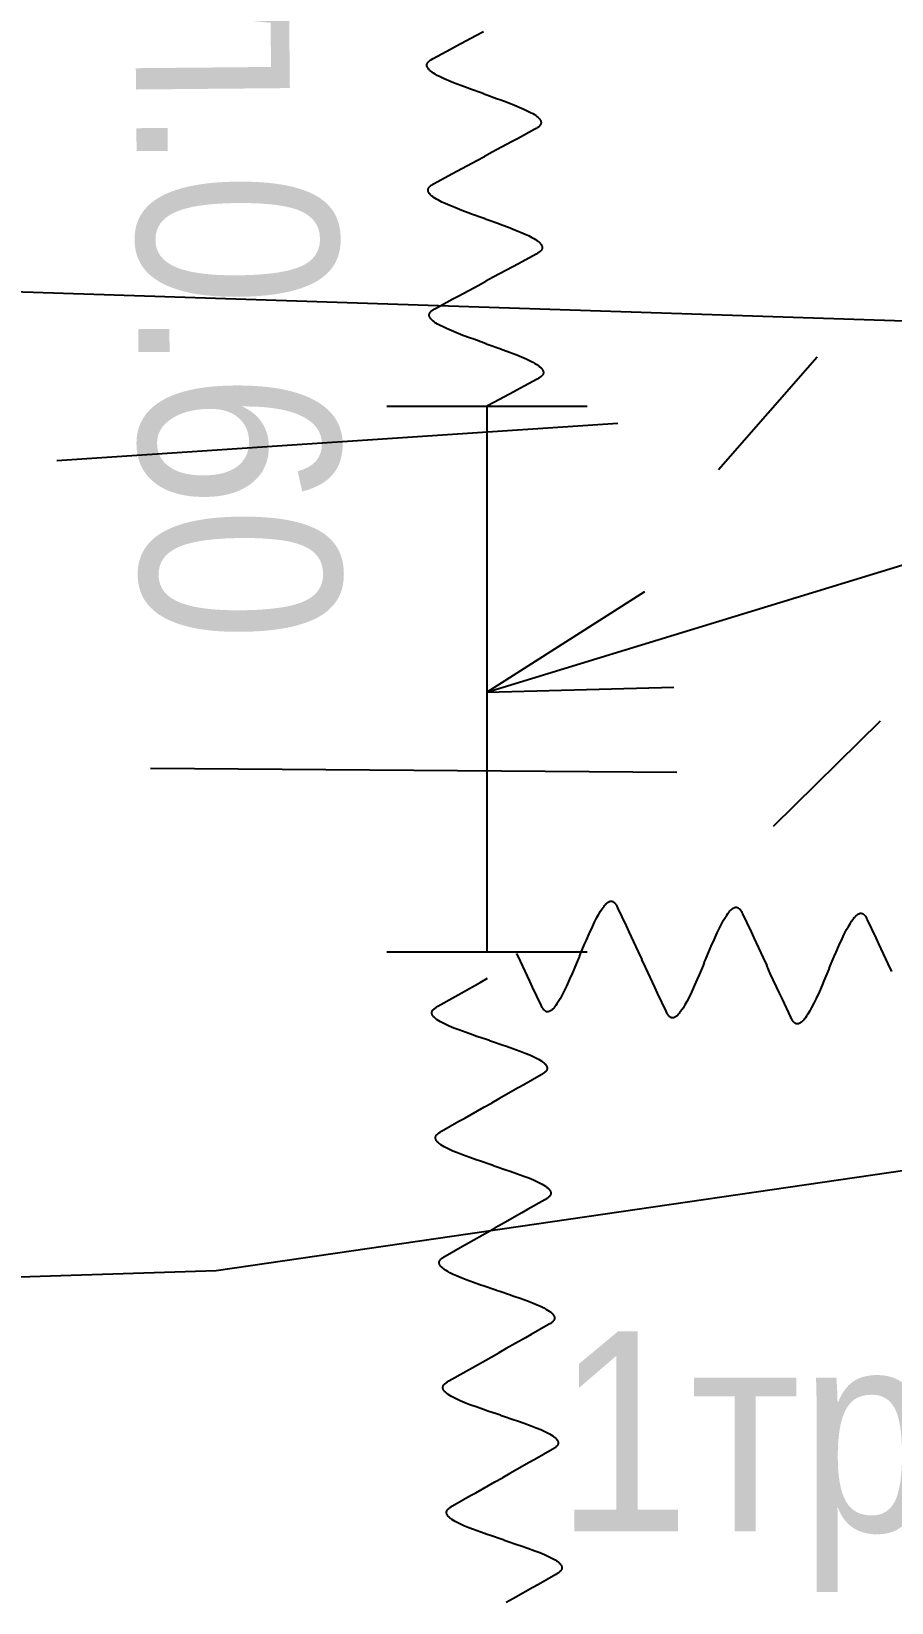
# Model space of a CAD drawing. Header units: metres. Extents: x -3947 to -3704, y 4976 to 6609.
# Drawn here: x -3864.95 to -3860.65, y 5715.49 to 5723.34 of the extents above; entities that cross this region are included whole.
import ezdxf
from ezdxf.enums import TextEntityAlignment as Align

# ---------------------------------------------------------------- set-up
doc = ezdxf.new("R2010")
doc.units = ezdxf.units.M
doc.header["$MEASUREMENT"] = 0
for name, color, linetype, lineweight in [('Кабель защиты', 7, 'Continuous', 25), ('Кабель связи', 7, 'Continuous', 25), ('Кабель электрический', 7, 'Continuous', 25)]:
    doc.layers.add(name, color=color, linetype=linetype, lineweight=lineweight)
doc.styles.add('Style-RUSSIAN_1251', font='RUSSIAN_1251.shx')

msp = doc.modelspace()

# ---------------------------------------------------------------- linework, layer by layer
at = {"layer": 'Кабель защиты', "linetype": 'Continuous'}
for p, q in [((-3863.172, 5721.467), (-3862.172, 5721.467)), ((-3862.672, 5720.0391), (-3861.8844, 5720.5413)), ((-3862.672, 5720.0391), (-3861.7382, 5720.0632)), ((-3863.172, 5718.741), (-3862.172, 5718.741))]:
    msp.add_line(p, q, dxfattribs=at)
at = {"layer": 'Кабель защиты', "linetype": 'Continuous', "flags": 128}
for points in [[(-3862.6867, 5723.0266), (-3862.701, 5723.0317), (-3862.7492, 5723.0489), (-3862.7707, 5723.0567), (-3862.803, 5723.0686), (-3862.8386, 5723.0825), (-3862.8627, 5723.0923), (-3862.886, 5723.1025), (-3862.9028, 5723.1104), (-3862.9196, 5723.1192), (-3862.9297, 5723.125), (-3862.9381, 5723.1302), (-3862.9453, 5723.1351), (-3862.9483, 5723.1373), (-3862.9513, 5723.1396), (-3862.9563, 5723.1438), (-3862.9594, 5723.1468), (-3862.9616, 5723.1491), (-3862.9638, 5723.1517), (-3862.9659, 5723.1543), (-3862.968, 5723.1576), (-3862.9692, 5723.1598), (-3862.9699, 5723.1612), (-3862.9704, 5723.1628), (-3862.9709, 5723.1644), (-3862.9713, 5723.1657), (-3862.9716, 5723.1678), (-3862.9718, 5723.1696), (-3862.9717, 5723.1716), (-3862.9717, 5723.1723), (-3862.9715, 5723.1735), (-3862.9712, 5723.1746), (-3862.971, 5723.1757), (-3862.9706, 5723.1769), (-3862.97, 5723.1783), (-3862.9693, 5723.1798), (-3862.9682, 5723.1817), (-3862.9674, 5723.183), (-3862.9667, 5723.1839), (-3862.9657, 5723.1851), (-3862.9646, 5723.1864), (-3862.9635, 5723.1875), (-3862.9625, 5723.1885), (-3862.96, 5723.1907), (-3862.9582, 5723.1921), (-3862.9553, 5723.1942), (-3862.9514, 5723.1967), (-3862.9478, 5723.1989), (-3862.9406, 5723.2028), (-3862.8533, 5723.2507), (-3862.8241, 5723.2661), (-3862.7274, 5723.3182), (-3862.6896, 5723.3385)], [(-3862.6867, 5723.0266), (-3862.6723, 5723.0215), (-3862.6241, 5723.0043), (-3862.6026, 5722.9965), (-3862.5703, 5722.9845), (-3862.5347, 5722.9707), (-3862.5106, 5722.9608), (-3862.4874, 5722.9507), (-3862.4706, 5722.9427), (-3862.4538, 5722.9339), (-3862.4436, 5722.9282), (-3862.4352, 5722.923), (-3862.428, 5722.9181), (-3862.425, 5722.9159), (-3862.4221, 5722.9136), (-3862.417, 5722.9093), (-3862.414, 5722.9064), (-3862.4117, 5722.9041), (-3862.4095, 5722.9015), (-3862.4075, 5722.8989), (-3862.4053, 5722.8956), (-3862.4042, 5722.8934), (-3862.4035, 5722.8919), (-3862.4029, 5722.8904), (-3862.4024, 5722.8888), (-3862.4021, 5722.8875), (-3862.4017, 5722.8854), (-3862.4016, 5722.8836), (-3862.4016, 5722.8816), (-3862.4017, 5722.8808), (-3862.4018, 5722.8796), (-3862.4021, 5722.8786), (-3862.4024, 5722.8774), (-3862.4028, 5722.8763), (-3862.4033, 5722.8748), (-3862.4041, 5722.8733), (-3862.4051, 5722.8714), (-3862.406, 5722.8702), (-3862.4067, 5722.8693), (-3862.4076, 5722.8681), (-3862.4088, 5722.8667), (-3862.4099, 5722.8656), (-3862.4109, 5722.8646), (-3862.4134, 5722.8624), (-3862.4151, 5722.861), (-3862.418, 5722.8589), (-3862.4219, 5722.8564), (-3862.4256, 5722.8543), (-3862.4327, 5722.8503), (-3862.5201, 5722.8025), (-3862.5492, 5722.787), (-3862.6459, 5722.7349), (-3862.6838, 5722.7146)], [(-3862.6808, 5722.4026), (-3862.6952, 5722.4077), (-3862.7434, 5722.4249), (-3862.7649, 5722.4327), (-3862.7972, 5722.4447), (-3862.8328, 5722.4585), (-3862.8569, 5722.4684), (-3862.8802, 5722.4785), (-3862.8969, 5722.4865), (-3862.9138, 5722.4953), (-3862.9239, 5722.501), (-3862.9323, 5722.5062), (-3862.9395, 5722.5111), (-3862.9425, 5722.5133), (-3862.9455, 5722.5156), (-3862.9505, 5722.5199), (-3862.9535, 5722.5228), (-3862.9558, 5722.5251), (-3862.958, 5722.5277), (-3862.9601, 5722.5303), (-3862.9622, 5722.5336), (-3862.9633, 5722.5358), (-3862.964, 5722.5373), (-3862.9646, 5722.5388), (-3862.9651, 5722.5404), (-3862.9655, 5722.5417), (-3862.9658, 5722.5438), (-3862.9659, 5722.5456), (-3862.9659, 5722.5476), (-3862.9658, 5722.5484), (-3862.9657, 5722.5495), (-3862.9654, 5722.5506), (-3862.9651, 5722.5517), (-3862.9647, 5722.5529), (-3862.9642, 5722.5543), (-3862.9635, 5722.5559), (-3862.9624, 5722.5577), (-3862.9615, 5722.559), (-3862.9608, 5722.5599), (-3862.9599, 5722.5611), (-3862.9587, 5722.5624), (-3862.9577, 5722.5636), (-3862.9566, 5722.5645), (-3862.9542, 5722.5667), (-3862.9524, 5722.5681), (-3862.9495, 5722.5702), (-3862.9456, 5722.5728), (-3862.9419, 5722.5749), (-3862.9348, 5722.5789), (-3862.8474, 5722.6267), (-3862.8183, 5722.6422), (-3862.7216, 5722.6943), (-3862.6838, 5722.7146)], [(-3862.6808, 5722.4026), (-3862.6665, 5722.3975), (-3862.6183, 5722.3803), (-3862.5968, 5722.3725), (-3862.5645, 5722.3605), (-3862.5289, 5722.3467), (-3862.5048, 5722.3368), (-3862.4815, 5722.3267), (-3862.4648, 5722.3187), (-3862.4479, 5722.3099), (-3862.4378, 5722.3042), (-3862.4294, 5722.299), (-3862.4222, 5722.2941), (-3862.4192, 5722.2919), (-3862.4162, 5722.2896), (-3862.4112, 5722.2853), (-3862.4082, 5722.2824), (-3862.4059, 5722.2801), (-3862.4037, 5722.2775), (-3862.4016, 5722.2749), (-3862.3995, 5722.2716), (-3862.3984, 5722.2694), (-3862.3977, 5722.2679), (-3862.3971, 5722.2664), (-3862.3966, 5722.2648), (-3862.3962, 5722.2635), (-3862.3959, 5722.2614), (-3862.3958, 5722.2596), (-3862.3958, 5722.2576), (-3862.3959, 5722.2568), (-3862.396, 5722.2556), (-3862.3963, 5722.2546), (-3862.3966, 5722.2535), (-3862.397, 5722.2523), (-3862.3975, 5722.2508), (-3862.3982, 5722.2493), (-3862.3993, 5722.2475), (-3862.4001, 5722.2462), (-3862.4008, 5722.2453), (-3862.4018, 5722.2441), (-3862.403, 5722.2427), (-3862.404, 5722.2416), (-3862.4051, 5722.2406), (-3862.4075, 5722.2385), (-3862.4093, 5722.2371), (-3862.4122, 5722.235), (-3862.4161, 5722.2324), (-3862.4197, 5722.2303), (-3862.4269, 5722.2263), (-3862.5142, 5722.1785), (-3862.5434, 5722.163), (-3862.6401, 5722.1109), (-3862.6779, 5722.0906)], [(-3862.675, 5721.7786), (-3862.6894, 5721.7837), (-3862.7376, 5721.8009), (-3862.7591, 5721.8087), (-3862.7914, 5721.8207), (-3862.827, 5721.8345), (-3862.8511, 5721.8444), (-3862.8743, 5721.8545), (-3862.8911, 5721.8625), (-3862.9079, 5721.8713), (-3862.9181, 5721.877), (-3862.9265, 5721.8822), (-3862.9337, 5721.8871), (-3862.9367, 5721.8893), (-3862.9396, 5721.8916), (-3862.9447, 5721.8959), (-3862.9477, 5721.8988), (-3862.95, 5721.9011), (-3862.9522, 5721.9037), (-3862.9542, 5721.9063), (-3862.9563, 5721.9096), (-3862.9575, 5721.9118), (-3862.9582, 5721.9133), (-3862.9588, 5721.9148), (-3862.9593, 5721.9164), (-3862.9596, 5721.9177), (-3862.96, 5721.9198), (-3862.9601, 5721.9216), (-3862.9601, 5721.9236), (-3862.96, 5721.9244), (-3862.9598, 5721.9256), (-3862.9596, 5721.9266), (-3862.9593, 5721.9278), (-3862.9589, 5721.9289), (-3862.9584, 5721.9304), (-3862.9576, 5721.9319), (-3862.9566, 5721.9338), (-3862.9557, 5721.935), (-3862.955, 5721.9359), (-3862.9541, 5721.9371), (-3862.9529, 5721.9385), (-3862.9518, 5721.9396), (-3862.9508, 5721.9406), (-3862.9483, 5721.9427), (-3862.9466, 5721.9442), (-3862.9437, 5721.9463), (-3862.9398, 5721.9488), (-3862.9361, 5721.9509), (-3862.9289, 5721.9549), (-3862.8416, 5722.0027), (-3862.8125, 5722.0182), (-3862.7158, 5722.0703), (-3862.6779, 5722.0906)], [(-3862.675, 5721.7786), (-3862.6607, 5721.7735), (-3862.6124, 5721.7563), (-3862.591, 5721.7485), (-3862.5587, 5721.7365), (-3862.5231, 5721.7227), (-3862.4989, 5721.7129), (-3862.4757, 5721.7027), (-3862.4589, 5721.6948), (-3862.4421, 5721.686), (-3862.432, 5721.6802), (-3862.4236, 5721.675), (-3862.4164, 5721.6701), (-3862.4134, 5721.6679), (-3862.4104, 5721.6656), (-3862.4053, 5721.6614), (-3862.4023, 5721.6584), (-3862.4001, 5721.6561), (-3862.3978, 5721.6535), (-3862.3958, 5721.6509), (-3862.3937, 5721.6476), (-3862.3925, 5721.6454), (-3862.3918, 5721.644), (-3862.3913, 5721.6424), (-3862.3908, 5721.6408), (-3862.3904, 5721.6395), (-3862.3901, 5721.6374), (-3862.3899, 5721.6356), (-3862.39, 5721.6336), (-3862.39, 5721.6329), (-3862.3902, 5721.6317), (-3862.3904, 5721.6306), (-3862.3907, 5721.6295), (-3862.3911, 5721.6283), (-3862.3917, 5721.6269), (-3862.3924, 5721.6254), (-3862.3935, 5721.6235), (-3862.3943, 5721.6222), (-3862.395, 5721.6213), (-3862.396, 5721.6201), (-3862.3971, 5721.6188), (-3862.3982, 5721.6177), (-3862.3992, 5721.6167), (-3862.4017, 5721.6145), (-3862.4035, 5721.6131), (-3862.4064, 5721.611), (-3862.4102, 5721.6085), (-3862.4139, 5721.6063), (-3862.4211, 5721.6024), (-3862.5084, 5721.5545), (-3862.5376, 5721.5391), (-3862.6343, 5721.487), (-3862.6721, 5721.4667)], [(-3862.672, 5721.467), (-3862.672, 5718.741)], [(-3862.672, 5720.0391), (-3860.1933, 5720.797), (-3857.5499, 5720.7383)], [(-3862.2103, 5718.7185), (-3862.2044, 5718.7325), (-3862.1844, 5718.7797), (-3862.1754, 5718.8007), (-3862.1616, 5718.8322), (-3862.1457, 5718.867), (-3862.1345, 5718.8905), (-3862.123, 5718.9131), (-3862.1141, 5718.9294), (-3862.1043, 5718.9456), (-3862.098, 5718.9555), (-3862.0924, 5718.9635), (-3862.087, 5718.9704), (-3862.0847, 5718.9733), (-3862.0822, 5718.9761), (-3862.0777, 5718.9809), (-3862.0746, 5718.9838), (-3862.0721, 5718.9859), (-3862.0694, 5718.988), (-3862.0667, 5718.9898), (-3862.0633, 5718.9918), (-3862.061, 5718.9928), (-3862.0595, 5718.9934), (-3862.058, 5718.9939), (-3862.0563, 5718.9943), (-3862.055, 5718.9946), (-3862.0529, 5718.9948), (-3862.0511, 5718.9948), (-3862.0491, 5718.9947), (-3862.0483, 5718.9946), (-3862.0472, 5718.9943), (-3862.0461, 5718.994), (-3862.045, 5718.9937), (-3862.0438, 5718.9932), (-3862.0424, 5718.9926), (-3862.041, 5718.9918), (-3862.0392, 5718.9906), (-3862.038, 5718.9897), (-3862.0371, 5718.9889), (-3862.0359, 5718.9879), (-3862.0347, 5718.9867), (-3862.0336, 5718.9855), (-3862.0327, 5718.9845), (-3862.0307, 5718.9818), (-3862.0294, 5718.98), (-3862.0274, 5718.977), (-3862.0251, 5718.973), (-3862.0232, 5718.9692), (-3862.0197, 5718.9618), (-3861.977, 5718.8718), (-3861.9632, 5718.8419), (-3861.9168, 5718.7423), (-3861.8987, 5718.7034)], [(-3861.5871, 5718.6882), (-3861.5811, 5718.7023), (-3861.5612, 5718.7494), (-3861.5521, 5718.7704), (-3861.5383, 5718.802), (-3861.5225, 5718.8367), (-3861.5112, 5718.8602), (-3861.4998, 5718.8828), (-3861.4908, 5718.8991), (-3861.4811, 5718.9154), (-3861.4748, 5718.9252), (-3861.4691, 5718.9333), (-3861.4638, 5718.9402), (-3861.4614, 5718.943), (-3861.4589, 5718.9459), (-3861.4544, 5718.9507), (-3861.4513, 5718.9535), (-3861.4489, 5718.9556), (-3861.4461, 5718.9577), (-3861.4434, 5718.9596), (-3861.44, 5718.9615), (-3861.4377, 5718.9625), (-3861.4363, 5718.9632), (-3861.4347, 5718.9636), (-3861.4331, 5718.964), (-3861.4317, 5718.9643), (-3861.4296, 5718.9645), (-3861.4278, 5718.9646), (-3861.4258, 5718.9644), (-3861.4251, 5718.9643), (-3861.4239, 5718.9641), (-3861.4229, 5718.9638), (-3861.4217, 5718.9634), (-3861.4206, 5718.963), (-3861.4192, 5718.9623), (-3861.4177, 5718.9615), (-3861.4159, 5718.9603), (-3861.4147, 5718.9594), (-3861.4138, 5718.9587), (-3861.4127, 5718.9577), (-3861.4114, 5718.9564), (-3861.4104, 5718.9553), (-3861.4094, 5718.9542), (-3861.4074, 5718.9516), (-3861.4061, 5718.9497), (-3861.4042, 5718.9468), (-3861.4019, 5718.9427), (-3861.3999, 5718.9389), (-3861.3964, 5718.9315), (-3861.3537, 5718.8416), (-3861.3399, 5718.8116), (-3861.2935, 5718.7121), (-3861.2754, 5718.6731)], [(-3860.9638, 5718.658), (-3860.9579, 5718.672), (-3860.9379, 5718.7192), (-3860.9289, 5718.7402), (-3860.9151, 5718.7717), (-3860.8992, 5718.8065), (-3860.8879, 5718.83), (-3860.8765, 5718.8526), (-3860.8676, 5718.8689), (-3860.8578, 5718.8851), (-3860.8515, 5718.895), (-3860.8458, 5718.903), (-3860.8405, 5718.9099), (-3860.8382, 5718.9128), (-3860.8357, 5718.9156), (-3860.8311, 5718.9204), (-3860.828, 5718.9233), (-3860.8256, 5718.9254), (-3860.8229, 5718.9275), (-3860.8202, 5718.9293), (-3860.8168, 5718.9313), (-3860.8145, 5718.9323), (-3860.813, 5718.9329), (-3860.8114, 5718.9334), (-3860.8098, 5718.9338), (-3860.8085, 5718.9341), (-3860.8064, 5718.9343), (-3860.8046, 5718.9343), (-3860.8026, 5718.9342), (-3860.8018, 5718.9341), (-3860.8006, 5718.9338), (-3860.7996, 5718.9335), (-3860.7985, 5718.9332), (-3860.7973, 5718.9327), (-3860.7959, 5718.9321), (-3860.7944, 5718.9313), (-3860.7926, 5718.9301), (-3860.7914, 5718.9292), (-3860.7906, 5718.9284), (-3860.7894, 5718.9274), (-3860.7881, 5718.9262), (-3860.7871, 5718.925), (-3860.7862, 5718.924), (-3860.7841, 5718.9214), (-3860.7828, 5718.9195), (-3860.7809, 5718.9165), (-3860.7786, 5718.9125), (-3860.7767, 5718.9087), (-3860.7732, 5718.9013), (-3860.7304, 5718.8114), (-3860.7167, 5718.7814), (-3860.6703, 5718.6818), (-3860.6522, 5718.6429)], [(-3862.2103, 5718.7185), (-3862.2162, 5718.7045), (-3862.2362, 5718.6573), (-3862.2452, 5718.6363), (-3862.2591, 5718.6047), (-3862.2749, 5718.57), (-3862.2862, 5718.5465), (-3862.2976, 5718.5239), (-3862.3065, 5718.5076), (-3862.3163, 5718.4913), (-3862.3226, 5718.4815), (-3862.3283, 5718.4734), (-3862.3336, 5718.4665), (-3862.3359, 5718.4637), (-3862.3384, 5718.4608), (-3862.343, 5718.456), (-3862.3461, 5718.4532), (-3862.3485, 5718.4511), (-3862.3512, 5718.449), (-3862.354, 5718.4471), (-3862.3573, 5718.4452), (-3862.3596, 5718.4442), (-3862.3611, 5718.4435), (-3862.3627, 5718.4431), (-3862.3643, 5718.4427), (-3862.3656, 5718.4424), (-3862.3677, 5718.4422), (-3862.3695, 5718.4421), (-3862.3715, 5718.4423), (-3862.3723, 5718.4424), (-3862.3735, 5718.4426), (-3862.3745, 5718.4429), (-3862.3756, 5718.4433), (-3862.3768, 5718.4438), (-3862.3782, 5718.4444), (-3862.3797, 5718.4452), (-3862.3815, 5718.4464), (-3862.3827, 5718.4473), (-3862.3836, 5718.448), (-3862.3847, 5718.449), (-3862.386, 5718.4503), (-3862.387, 5718.4514), (-3862.3879, 5718.4525), (-3862.39, 5718.4551), (-3862.3913, 5718.457), (-3862.3932, 5718.46), (-3862.3955, 5718.464), (-3862.3974, 5718.4678), (-3862.401, 5718.4752), (-3862.4437, 5718.5651), (-3862.4574, 5718.5951), (-3862.5038, 5718.6946), (-3862.5219, 5718.7336)], [(-3861.5871, 5718.6882), (-3861.593, 5718.6742), (-3861.6129, 5718.6271), (-3861.622, 5718.6061), (-3861.6358, 5718.5745), (-3861.6516, 5718.5398), (-3861.6629, 5718.5162), (-3861.6743, 5718.4936), (-3861.6833, 5718.4773), (-3861.693, 5718.4611), (-3861.6993, 5718.4513), (-3861.705, 5718.4432), (-3861.7103, 5718.4363), (-3861.7127, 5718.4334), (-3861.7152, 5718.4306), (-3861.7197, 5718.4258), (-3861.7228, 5718.4229), (-3861.7252, 5718.4208), (-3861.728, 5718.4187), (-3861.7307, 5718.4169), (-3861.7341, 5718.415), (-3861.7364, 5718.4139), (-3861.7378, 5718.4133), (-3861.7394, 5718.4128), (-3861.7411, 5718.4124), (-3861.7424, 5718.4121), (-3861.7445, 5718.4119), (-3861.7463, 5718.4119), (-3861.7483, 5718.412), (-3861.749, 5718.4121), (-3861.7502, 5718.4124), (-3861.7512, 5718.4127), (-3861.7524, 5718.413), (-3861.7535, 5718.4135), (-3861.7549, 5718.4141), (-3861.7564, 5718.4149), (-3861.7582, 5718.4161), (-3861.7594, 5718.417), (-3861.7603, 5718.4178), (-3861.7614, 5718.4188), (-3861.7627, 5718.42), (-3861.7637, 5718.4212), (-3861.7647, 5718.4223), (-3861.7667, 5718.4249), (-3861.768, 5718.4267), (-3861.7699, 5718.4297), (-3861.7722, 5718.4337), (-3861.7742, 5718.4375), (-3861.7777, 5718.4449), (-3861.8204, 5718.5349), (-3861.8342, 5718.5649), (-3861.8806, 5718.6644), (-3861.8987, 5718.7034)], [(-3860.9638, 5718.658), (-3860.9697, 5718.644), (-3860.9897, 5718.5968), (-3860.9987, 5718.5758), (-3861.0125, 5718.5442), (-3861.0284, 5718.5095), (-3861.0396, 5718.486), (-3861.0511, 5718.4634), (-3861.06, 5718.4471), (-3861.0698, 5718.4308), (-3861.0761, 5718.421), (-3861.0817, 5718.4129), (-3861.0871, 5718.406), (-3861.0894, 5718.4032), (-3861.0919, 5718.4004), (-3861.0964, 5718.3955), (-3861.0995, 5718.3927), (-3861.102, 5718.3906), (-3861.1047, 5718.3885), (-3861.1074, 5718.3866), (-3861.1108, 5718.3847), (-3861.1131, 5718.3837), (-3861.1146, 5718.383), (-3861.1161, 5718.3826), (-3861.1178, 5718.3822), (-3861.1191, 5718.3819), (-3861.1212, 5718.3817), (-3861.123, 5718.3816), (-3861.125, 5718.3818), (-3861.1258, 5718.3819), (-3861.127, 5718.3821), (-3861.128, 5718.3824), (-3861.1291, 5718.3828), (-3861.1303, 5718.3833), (-3861.1317, 5718.3839), (-3861.1331, 5718.3847), (-3861.1349, 5718.3859), (-3861.1361, 5718.3868), (-3861.137, 5718.3875), (-3861.1382, 5718.3886), (-3861.1394, 5718.3898), (-3861.1405, 5718.3909), (-3861.1414, 5718.392), (-3861.1434, 5718.3946), (-3861.1447, 5718.3965), (-3861.1467, 5718.3995), (-3861.149, 5718.4035), (-3861.1509, 5718.4073), (-3861.1544, 5718.4147), (-3861.1971, 5718.5046), (-3861.2109, 5718.5346), (-3861.2573, 5718.6341), (-3861.2754, 5718.6731)], [(-3862.6591, 5718.2986), (-3862.6735, 5718.3034), (-3862.7221, 5718.3196), (-3862.7437, 5718.327), (-3862.7763, 5718.3383), (-3862.8121, 5718.3514), (-3862.8365, 5718.3608), (-3862.8599, 5718.3704), (-3862.8768, 5718.3781), (-3862.8938, 5718.3865), (-3862.9041, 5718.392), (-3862.9126, 5718.3971), (-3862.9199, 5718.4019), (-3862.9229, 5718.404), (-3862.9259, 5718.4062), (-3862.9311, 5718.4104), (-3862.9341, 5718.4132), (-3862.9364, 5718.4155), (-3862.9387, 5718.4181), (-3862.9408, 5718.4206), (-3862.943, 5718.4239), (-3862.9442, 5718.4261), (-3862.9449, 5718.4275), (-3862.9455, 5718.429), (-3862.946, 5718.4306), (-3862.9464, 5718.4319), (-3862.9468, 5718.434), (-3862.947, 5718.4358), (-3862.947, 5718.4378), (-3862.9469, 5718.4386), (-3862.9468, 5718.4398), (-3862.9466, 5718.4408), (-3862.9463, 5718.4419), (-3862.9459, 5718.4431), (-3862.9454, 5718.4446), (-3862.9447, 5718.4461), (-3862.9437, 5718.448), (-3862.9429, 5718.4493), (-3862.9422, 5718.4502), (-3862.9413, 5718.4514), (-3862.9401, 5718.4528), (-3862.9391, 5718.4539), (-3862.9381, 5718.4549), (-3862.9356, 5718.4572), (-3862.9339, 5718.4586), (-3862.9311, 5718.4608), (-3862.9272, 5718.4634), (-3862.9236, 5718.4656), (-3862.9165, 5718.4697), (-3862.8302, 5718.5193), (-3862.8013, 5718.5353), (-3862.7057, 5718.5893), (-3862.6683, 5718.6104)], [(-3862.6591, 5718.2986), (-3862.6446, 5718.2937), (-3862.5961, 5718.2775), (-3862.5744, 5718.2702), (-3862.5419, 5718.2588), (-3862.506, 5718.2457), (-3862.4817, 5718.2363), (-3862.4583, 5718.2267), (-3862.4414, 5718.2191), (-3862.4244, 5718.2106), (-3862.4141, 5718.2051), (-3862.4056, 5718.2001), (-3862.3983, 5718.1953), (-3862.3953, 5718.1932), (-3862.3923, 5718.1909), (-3862.3871, 5718.1867), (-3862.384, 5718.1839), (-3862.3817, 5718.1816), (-3862.3795, 5718.179), (-3862.3774, 5718.1765), (-3862.3752, 5718.1733), (-3862.374, 5718.1711), (-3862.3732, 5718.1696), (-3862.3727, 5718.1681), (-3862.3721, 5718.1665), (-3862.3717, 5718.1652), (-3862.3714, 5718.1631), (-3862.3712, 5718.1613), (-3862.3712, 5718.1593), (-3862.3712, 5718.1586), (-3862.3714, 5718.1574), (-3862.3716, 5718.1563), (-3862.3719, 5718.1552), (-3862.3722, 5718.154), (-3862.3727, 5718.1525), (-3862.3734, 5718.151), (-3862.3745, 5718.1491), (-3862.3753, 5718.1478), (-3862.376, 5718.1469), (-3862.3769, 5718.1457), (-3862.378, 5718.1443), (-3862.3791, 5718.1432), (-3862.3801, 5718.1422), (-3862.3825, 5718.14), (-3862.3843, 5718.1385), (-3862.3871, 5718.1364), (-3862.3909, 5718.1338), (-3862.3946, 5718.1315), (-3862.4017, 5718.1274), (-3862.488, 5718.0778), (-3862.5168, 5718.0618), (-3862.6125, 5718.0078), (-3862.6499, 5717.9867)], [(-3862.6407, 5717.6748), (-3862.6552, 5717.6796), (-3862.7037, 5717.6959), (-3862.7254, 5717.7032), (-3862.7579, 5717.7146), (-3862.7938, 5717.7277), (-3862.8181, 5717.7371), (-3862.8415, 5717.7467), (-3862.8585, 5717.7543), (-3862.8754, 5717.7628), (-3862.8857, 5717.7683), (-3862.8942, 5717.7733), (-3862.9015, 5717.7781), (-3862.9045, 5717.7802), (-3862.9075, 5717.7825), (-3862.9127, 5717.7867), (-3862.9158, 5717.7895), (-3862.9181, 5717.7918), (-3862.9204, 5717.7943), (-3862.9224, 5717.7969), (-3862.9246, 5717.8001), (-3862.9258, 5717.8023), (-3862.9266, 5717.8038), (-3862.9272, 5717.8053), (-3862.9277, 5717.8069), (-3862.9281, 5717.8082), (-3862.9284, 5717.8103), (-3862.9286, 5717.8121), (-3862.9286, 5717.8141), (-3862.9286, 5717.8148), (-3862.9284, 5717.816), (-3862.9282, 5717.8171), (-3862.928, 5717.8182), (-3862.9276, 5717.8194), (-3862.9271, 5717.8209), (-3862.9264, 5717.8224), (-3862.9253, 5717.8243), (-3862.9245, 5717.8255), (-3862.9238, 5717.8265), (-3862.9229, 5717.8277), (-3862.9218, 5717.8291), (-3862.9207, 5717.8302), (-3862.9197, 5717.8312), (-3862.9173, 5717.8334), (-3862.9155, 5717.8349), (-3862.9127, 5717.837), (-3862.9089, 5717.8396), (-3862.9052, 5717.8419), (-3862.8981, 5717.8459), (-3862.8118, 5717.8955), (-3862.783, 5717.9116), (-3862.6873, 5717.9656), (-3862.6499, 5717.9867)], [(-3862.6407, 5717.6748), (-3862.6263, 5717.67), (-3862.5777, 5717.6538), (-3862.5561, 5717.6464), (-3862.5235, 5717.6351), (-3862.4877, 5717.622), (-3862.4634, 5717.6126), (-3862.4399, 5717.6029), (-3862.423, 5717.5953), (-3862.406, 5717.5869), (-3862.3957, 5717.5813), (-3862.3872, 5717.5763), (-3862.3799, 5717.5715), (-3862.3769, 5717.5694), (-3862.3739, 5717.5672), (-3862.3687, 5717.563), (-3862.3657, 5717.5601), (-3862.3634, 5717.5579), (-3862.3611, 5717.5553), (-3862.359, 5717.5528), (-3862.3568, 5717.5495), (-3862.3556, 5717.5473), (-3862.3549, 5717.5459), (-3862.3543, 5717.5444), (-3862.3538, 5717.5428), (-3862.3534, 5717.5415), (-3862.353, 5717.5394), (-3862.3528, 5717.5376), (-3862.3528, 5717.5356), (-3862.3529, 5717.5348), (-3862.353, 5717.5336), (-3862.3532, 5717.5326), (-3862.3535, 5717.5314), (-3862.3539, 5717.5303), (-3862.3544, 5717.5288), (-3862.3551, 5717.5273), (-3862.3561, 5717.5254), (-3862.3569, 5717.5241), (-3862.3576, 5717.5232), (-3862.3585, 5717.522), (-3862.3597, 5717.5206), (-3862.3607, 5717.5195), (-3862.3617, 5717.5185), (-3862.3642, 5717.5162), (-3862.3659, 5717.5148), (-3862.3687, 5717.5126), (-3862.3726, 5717.51), (-3862.3762, 5717.5078), (-3862.3833, 5717.5037), (-3862.4697, 5717.4541), (-3862.4985, 5717.4381), (-3862.5941, 5717.3841), (-3862.6315, 5717.363)], [(-3862.6224, 5717.0511), (-3862.6368, 5717.0559), (-3862.6854, 5717.0722), (-3862.707, 5717.0795), (-3862.7395, 5717.0908), (-3862.7754, 5717.1039), (-3862.7997, 5717.1133), (-3862.8232, 5717.123), (-3862.8401, 5717.1306), (-3862.8571, 5717.1391), (-3862.8674, 5717.1446), (-3862.8758, 5717.1496), (-3862.8831, 5717.1544), (-3862.8862, 5717.1565), (-3862.8892, 5717.1588), (-3862.8943, 5717.1629), (-3862.8974, 5717.1658), (-3862.8997, 5717.168), (-3862.902, 5717.1706), (-3862.9041, 5717.1732), (-3862.9063, 5717.1764), (-3862.9075, 5717.1786), (-3862.9082, 5717.18), (-3862.9088, 5717.1816), (-3862.9093, 5717.1832), (-3862.9097, 5717.1845), (-3862.9101, 5717.1865), (-3862.9103, 5717.1883), (-3862.9103, 5717.1903), (-3862.9102, 5717.1911), (-3862.9101, 5717.1923), (-3862.9099, 5717.1933), (-3862.9096, 5717.1945), (-3862.9092, 5717.1957), (-3862.9087, 5717.1971), (-3862.908, 5717.1987), (-3862.9069, 5717.2005), (-3862.9061, 5717.2018), (-3862.9055, 5717.2028), (-3862.9045, 5717.204), (-3862.9034, 5717.2053), (-3862.9024, 5717.2065), (-3862.9014, 5717.2075), (-3862.8989, 5717.2097), (-3862.8972, 5717.2112), (-3862.8943, 5717.2133), (-3862.8905, 5717.2159), (-3862.8869, 5717.2181), (-3862.8798, 5717.2222), (-3862.7934, 5717.2718), (-3862.7646, 5717.2879), (-3862.669, 5717.3419), (-3862.6315, 5717.363)], [(-3862.6224, 5717.0511), (-3862.6079, 5717.0463), (-3862.5593, 5717.0301), (-3862.5377, 5717.0227), (-3862.5052, 5717.0114), (-3862.4693, 5716.9983), (-3862.445, 5716.9889), (-3862.4216, 5716.9792), (-3862.4046, 5716.9716), (-3862.3876, 5716.9631), (-3862.3774, 5716.9576), (-3862.3689, 5716.9526), (-3862.3616, 5716.9478), (-3862.3585, 5716.9457), (-3862.3555, 5716.9434), (-3862.3504, 5716.9393), (-3862.3473, 5716.9364), (-3862.345, 5716.9342), (-3862.3427, 5716.9316), (-3862.3406, 5716.929), (-3862.3385, 5716.9258), (-3862.3373, 5716.9236), (-3862.3365, 5716.9222), (-3862.3359, 5716.9207), (-3862.3354, 5716.919), (-3862.335, 5716.9177), (-3862.3346, 5716.9157), (-3862.3345, 5716.9139), (-3862.3345, 5716.9119), (-3862.3345, 5716.9111), (-3862.3346, 5716.9099), (-3862.3349, 5716.9089), (-3862.3351, 5716.9077), (-3862.3355, 5716.9065), (-3862.336, 5716.9051), (-3862.3367, 5716.9036), (-3862.3378, 5716.9017), (-3862.3386, 5716.9004), (-3862.3392, 5716.8994), (-3862.3402, 5716.8982), (-3862.3413, 5716.8969), (-3862.3424, 5716.8957), (-3862.3434, 5716.8947), (-3862.3458, 5716.8925), (-3862.3476, 5716.8911), (-3862.3504, 5716.8889), (-3862.3542, 5716.8863), (-3862.3578, 5716.8841), (-3862.3649, 5716.88), (-3862.4513, 5716.8304), (-3862.4801, 5716.8144), (-3862.5757, 5716.7603), (-3862.6132, 5716.7393)], [(-3862.604, 5716.4274), (-3862.6184, 5716.4322), (-3862.667, 5716.4484), (-3862.6886, 5716.4558), (-3862.7212, 5716.4671), (-3862.757, 5716.4802), (-3862.7814, 5716.4896), (-3862.8048, 5716.4993), (-3862.8217, 5716.5069), (-3862.8387, 5716.5153), (-3862.849, 5716.5209), (-3862.8575, 5716.5259), (-3862.8648, 5716.5307), (-3862.8678, 5716.5328), (-3862.8708, 5716.535), (-3862.876, 5716.5392), (-3862.879, 5716.5421), (-3862.8813, 5716.5443), (-3862.8836, 5716.5469), (-3862.8857, 5716.5494), (-3862.8879, 5716.5527), (-3862.8891, 5716.5549), (-3862.8898, 5716.5563), (-3862.8904, 5716.5578), (-3862.891, 5716.5594), (-3862.8913, 5716.5607), (-3862.8917, 5716.5628), (-3862.8919, 5716.5646), (-3862.8919, 5716.5666), (-3862.8919, 5716.5674), (-3862.8917, 5716.5686), (-3862.8915, 5716.5696), (-3862.8912, 5716.5708), (-3862.8908, 5716.572), (-3862.8903, 5716.5734), (-3862.8896, 5716.5749), (-3862.8886, 5716.5768), (-3862.8878, 5716.5781), (-3862.8871, 5716.579), (-3862.8862, 5716.5802), (-3862.885, 5716.5816), (-3862.884, 5716.5827), (-3862.883, 5716.5837), (-3862.8805, 5716.586), (-3862.8788, 5716.5874), (-3862.876, 5716.5896), (-3862.8721, 5716.5922), (-3862.8685, 5716.5944), (-3862.8614, 5716.5985), (-3862.7751, 5716.6481), (-3862.7462, 5716.6641), (-3862.6506, 5716.7181), (-3862.6132, 5716.7392)], [(-3862.604, 5716.4274), (-3862.5896, 5716.4226), (-3862.541, 5716.4063), (-3862.5193, 5716.399), (-3862.4868, 5716.3876), (-3862.4509, 5716.3745), (-3862.4266, 5716.3652), (-3862.4032, 5716.3555), (-3862.3863, 5716.3479), (-3862.3693, 5716.3394), (-3862.359, 5716.3339), (-3862.3505, 5716.3289), (-3862.3432, 5716.3241), (-3862.3402, 5716.322), (-3862.3372, 5716.3197), (-3862.332, 5716.3156), (-3862.3289, 5716.3127), (-3862.3267, 5716.3104), (-3862.3244, 5716.3079), (-3862.3223, 5716.3053), (-3862.3201, 5716.3021), (-3862.3189, 5716.2999), (-3862.3182, 5716.2984), (-3862.3176, 5716.2969), (-3862.317, 5716.2953), (-3862.3166, 5716.294), (-3862.3163, 5716.2919), (-3862.3161, 5716.2901), (-3862.3161, 5716.2881), (-3862.3161, 5716.2874), (-3862.3163, 5716.2862), (-3862.3165, 5716.2851), (-3862.3168, 5716.284), (-3862.3171, 5716.2828), (-3862.3177, 5716.2813), (-3862.3184, 5716.2798), (-3862.3194, 5716.2779), (-3862.3202, 5716.2767), (-3862.3209, 5716.2757), (-3862.3218, 5716.2745), (-3862.323, 5716.2731), (-3862.324, 5716.272), (-3862.325, 5716.271), (-3862.3274, 5716.2688), (-3862.3292, 5716.2673), (-3862.332, 5716.2652), (-3862.3358, 5716.2626), (-3862.3395, 5716.2604), (-3862.3466, 5716.2563), (-3862.4329, 5716.2067), (-3862.4618, 5716.1906), (-3862.5574, 5716.1366), (-3862.5948, 5716.1155)], [(-3862.5856, 5715.8036), (-3862.6001, 5715.8085), (-3862.6486, 5715.8247), (-3862.6703, 5715.8321), (-3862.7028, 5715.8434), (-3862.7387, 5715.8565), (-3862.763, 5715.8659), (-3862.7864, 5715.8755), (-3862.8034, 5715.8831), (-3862.8204, 5715.8916), (-3862.8306, 5715.8971), (-3862.8391, 5715.9021), (-3862.8464, 5715.9069), (-3862.8494, 5715.9091), (-3862.8525, 5715.9113), (-3862.8576, 5715.9155), (-3862.8607, 5715.9183), (-3862.863, 5715.9206), (-3862.8653, 5715.9232), (-3862.8674, 5715.9257), (-3862.8695, 5715.9289), (-3862.8707, 5715.9311), (-3862.8715, 5715.9326), (-3862.8721, 5715.9341), (-3862.8726, 5715.9357), (-3862.873, 5715.937), (-3862.8734, 5715.9391), (-3862.8735, 5715.9409), (-3862.8735, 5715.9429), (-3862.8735, 5715.9436), (-3862.8733, 5715.9448), (-3862.8731, 5715.9459), (-3862.8729, 5715.947), (-3862.8725, 5715.9482), (-3862.872, 5715.9497), (-3862.8713, 5715.9512), (-3862.8702, 5715.9531), (-3862.8694, 5715.9544), (-3862.8687, 5715.9553), (-3862.8678, 5715.9565), (-3862.8667, 5715.9579), (-3862.8656, 5715.959), (-3862.8646, 5715.96), (-3862.8622, 5715.9622), (-3862.8604, 5715.9637), (-3862.8576, 5715.9659), (-3862.8538, 5715.9685), (-3862.8501, 5715.9707), (-3862.843, 5715.9748), (-3862.7567, 5716.0244), (-3862.7279, 5716.0404), (-3862.6322, 5716.0944), (-3862.5948, 5716.1155)], [(-3862.5856, 5715.8036), (-3862.5712, 5715.7988), (-3862.5226, 5715.7826), (-3862.501, 5715.7752), (-3862.4684, 5715.7639), (-3862.4326, 5715.7508), (-3862.4083, 5715.7414), (-3862.3848, 5715.7318), (-3862.3679, 5715.7241), (-3862.3509, 5715.7157), (-3862.3406, 5715.7102), (-3862.3321, 5715.7051), (-3862.3249, 5715.7003), (-3862.3218, 5715.6982), (-3862.3188, 5715.696), (-3862.3136, 5715.6918), (-3862.3106, 5715.689), (-3862.3083, 5715.6867), (-3862.306, 5715.6841), (-3862.3039, 5715.6816), (-3862.3017, 5715.6783), (-3862.3005, 5715.6761), (-3862.2998, 5715.6747), (-3862.2992, 5715.6732), (-3862.2987, 5715.6716), (-3862.2983, 5715.6703), (-3862.2979, 5715.6682), (-3862.2977, 5715.6664), (-3862.2977, 5715.6644), (-3862.2978, 5715.6636), (-3862.2979, 5715.6624), (-3862.2981, 5715.6614), (-3862.2984, 5715.6603), (-3862.2988, 5715.6591), (-3862.2993, 5715.6576), (-3862.3, 5715.6561), (-3862.301, 5715.6542), (-3862.3018, 5715.6529), (-3862.3025, 5715.652), (-3862.3034, 5715.6508), (-3862.3046, 5715.6494), (-3862.3056, 5715.6483), (-3862.3066, 5715.6473), (-3862.3091, 5715.645), (-3862.3108, 5715.6436), (-3862.3137, 5715.6414), (-3862.3175, 5715.6388), (-3862.3211, 5715.6366), (-3862.3282, 5715.6325), (-3862.4146, 5715.5829), (-3862.4434, 5715.5669), (-3862.539, 5715.5129), (-3862.5764, 5715.4918)]]:
    msp.add_lwpolyline(points, dxfattribs=at)
at = {"layer": 'Кабель связи', "linetype": 'Continuous'}
for p, q in [((-3861.5164, 5721.1502), (-3861.0227, 5721.7142)), ((-3864.8181, 5721.1964), (-3862.0179, 5721.3825)), ((-3861.2408, 5719.3701), (-3860.7068, 5719.896)), ((-3864.3519, 5719.6586), (-3861.7238, 5719.6387))]:
    msp.add_line(p, q, dxfattribs=at)
at = {"layer": 'Кабель связи', "linetype": 'Continuous', "flags": 128}
for points in [[(-3857.35, 5721.785), (-3867.8217, 5722.1288), (-3875.6867, 5722.0987)], [(-3849.153, 5719.316), (-3864.0243, 5717.1491), (-3871.9277, 5716.8933)]]:
    msp.add_lwpolyline(points, dxfattribs=at)

# ---------------------------------------------------------------- texts
at = {"layer": 'Кабель защиты', "linetype": 'Continuous', "style": 'Style-RUSSIAN_1251', "width": 0.899998}
msp.add_text('гл.0.60', height=1, rotation=270.53238, dxfattribs=at).set_placement((-3864.4334, 5724.1062))
at = {"layer": 'Кабель электрический', "linetype": 'Continuous', "style": 'Style-RUSSIAN_1251', "width": 0.899998}
msp.add_text('1тр.', height=1, dxfattribs=at).set_placement((-3862.3281, 5716.8468), align=Align.TOP_LEFT)

doc.saveas('drawing.dxf')
